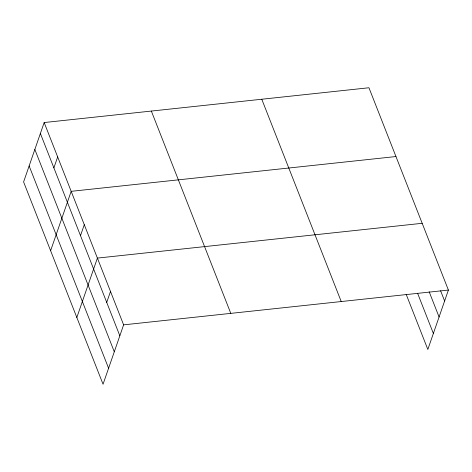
<?xml version="1.0" encoding="UTF-8"?>
<svg xmlns="http://www.w3.org/2000/svg" width="472" height="472" viewBox="0 0 472 472"><rect width="100%" height="100%" fill="white"/><g stroke="black" fill="none" stroke-linecap="round" stroke-linejoin="round"><path stroke-width="0.71" d="M44.167 122.549L23.6 181.938L103.049 384.243L123.617 324.854L44.167 122.549L368.951 87.757L448.4 290.062L427.833 349.451L406.162 294.274M53.885 167.873L57.672 156.94M50.61 250.72L71.178 191.331L395.961 156.539M80.5 235.646L84.287 224.713M76.83 317.485L97.397 258.095L422.18 223.303M106.719 302.404L110.507 291.472M123.617 324.854L448.4 290.062M440.6 290.776L444.612 300.994M429.178 291.779L439.078 316.989M417.59 293.271L433.373 333.462M261.771 99.238L341.221 301.543M151.347 111.067L230.796 313.373M40.38 133.482L119.829 335.787M34.845 149.471L114.295 351.782M29.14 165.943L108.59 368.254"/></g></svg>
